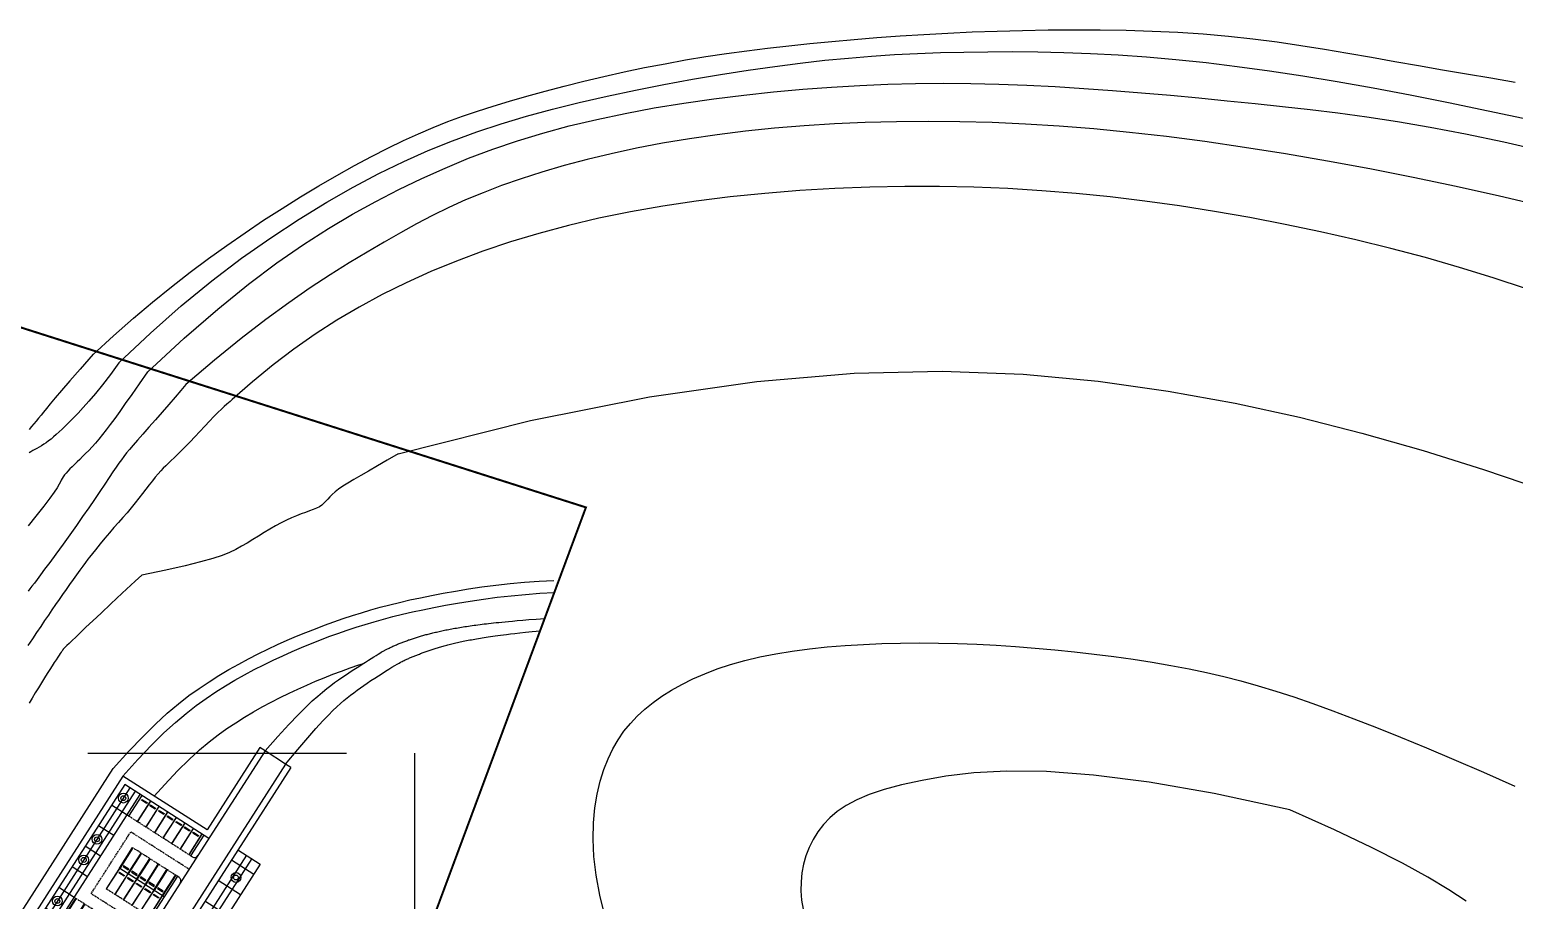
# Model space of a CAD drawing. Header units: millimetres. Extents: x -244126 to 368105, y -173968 to 259060.
# Drawn here: x -170204 to -169419, y 88220 to 88681 of the extents above; entities that cross this region are included whole.
import ezdxf
from ezdxf.xclip import XClip

# ---------------------------------------------------------------- set-up
doc = ezdxf.new("R2010")
doc.units = ezdxf.units.MM
doc.header["$MEASUREMENT"] = 0
doc.header["$XCLIPFRAME"] = 0
doc.linetypes.add('DASHED2', pattern=[0.375, 0.25, -0.125])
doc.linetypes.add('HIDDEN', pattern=[9.525, 6.35, -3.175])
for name, color, linetype in [('CPP-LINE1', 1, 'Continuous'), ('POCH Draft 01', 241, 'Continuous'), ('Top Slope', 11, 'Continuous'), ('WALL', 2, 'Continuous')]:
    doc.layers.add(name, color=color, linetype=linetype)

# ---------------------------------------------------------------- blocks, each defined once
blk = doc.blocks.new('A$Cd4a0c64f')
at = {"layer": 'POCH Draft 01', "color": 8}
for points in [[(373.68, 821.01), (378.7, 825.58), (383.56, 829.85), (388.28, 833.85), (392.9, 837.6), (397.45, 841.15), (401.95, 844.52), (406.44, 847.74), (410.94, 850.86), (415.47, 853.89), (420.03, 856.82), (424.56, 859.64), (429.05, 862.34), (433.46, 864.9), (437.77, 867.3), (441.95, 869.54), (445.96, 871.59), (449.78, 873.45), (453.47, 875.14), (457.08, 876.68), (460.65, 878.1), (464.26, 879.44), (467.95, 880.7), (471.77, 881.93), (475.8, 883.15), (480.06, 884.37), (484.53, 885.6), (489.19, 886.82), (493.99, 888.01), (498.9, 889.17), (503.89, 890.29), (508.92, 891.34), (513.95, 892.32), (518.96, 893.23), (523.97, 894.05), (528.98, 894.81), (534.02, 895.5), (539.1, 896.14), (544.26, 896.73), (549.49, 897.27), (554.83, 897.78), (560.29, 898.26), (565.87, 898.7), (571.57, 899.11), (577.37, 899.48), (583.28, 899.81), (589.3, 900.09), (595.41, 900.31), (601.61, 900.49), (607.89, 900.6), (614.24, 900.65), (620.62, 900.63), (627.01, 900.52), (633.38, 900.32), (639.7, 900.01), (645.95, 899.6), (652.1, 899.07), (658.12, 898.41), (664.05, 897.65), (669.89, 896.8), (675.67, 895.87), (681.42, 894.9), (687.17, 893.89), (692.92, 892.86), (698.72, 891.84), (704.57, 890.83), (710.47, 889.83), (716.42, 888.81), (722.4, 887.77)], [(380.03, 818.94), (387.72, 826.23), (395.31, 832.91), (402.77, 839.02), (410.09, 844.58), (417.24, 849.63), (424.2, 854.2), (430.96, 858.33), (437.49, 862.03), (443.78, 865.36), (449.89, 868.33), (455.88, 871), (461.81, 873.41), (467.76, 875.58), (473.78, 877.57), (479.94, 879.4), (486.31, 881.13), (492.92, 882.78), (499.73, 884.34), (506.67, 885.83), (513.67, 887.21), (520.66, 888.5), (527.56, 889.67), (534.31, 890.73), (540.84, 891.66), (547.08, 892.46), (553.09, 893.14), (558.92, 893.71), (564.61, 894.17), (570.23, 894.53), (575.84, 894.82), (581.48, 895.03), (587.22, 895.17), (593.1, 895.26), (599.14, 895.28), (605.34, 895.22), (611.73, 895.08), (618.3, 894.83), (625.06, 894.46), (632.03, 893.98), (639.22, 893.35), (646.62, 892.57), (654.26, 891.64), (662.16, 890.56), (670.33, 889.32), (678.79, 887.93), (687.56, 886.38), (696.64, 884.67), (706.06, 882.8), (715.83, 880.77), (725.9, 878.59)], [(387.01, 816.67), (396.03, 824.94), (404.26, 832.07), (411.81, 838.19), (418.77, 843.45), (425.26, 847.97), (431.39, 851.9), (437.26, 855.36), (442.98, 858.5), (448.64, 861.42), (454.3, 864.16), (460, 866.72), (465.78, 869.11), (471.67, 871.33), (477.72, 873.39), (483.97, 875.29), (490.45, 877.04), (497.2, 878.65), (504.17, 880.12), (511.31, 881.45), (518.57, 882.64), (525.9, 883.7), (533.23, 884.62), (540.52, 885.4), (547.72, 886.06), (554.79, 886.59), (561.73, 886.99), (568.59, 887.28), (575.39, 887.44), (582.17, 887.5), (588.95, 887.44), (595.76, 887.29), (602.64, 887.03), (609.61, 886.68), (616.64, 886.24), (623.71, 885.74), (630.8, 885.17), (637.86, 884.56), (644.87, 883.91), (651.82, 883.23), (658.65, 882.55), (665.38, 881.85), (672.11, 881.11), (678.96, 880.28), (686.07, 879.31), (693.57, 878.15), (701.58, 876.77), (710.23, 875.11), (719.65, 873.12), (729.93, 870.78)], [(729.03, 857.38), (718.55, 859.85), (707.98, 862.2), (697.38, 864.43), (686.82, 866.51), (676.37, 868.43), (666.09, 870.2), (656.04, 871.79), (646.3, 873.2), (636.9, 874.42), (627.84, 875.45), (619.08, 876.31), (610.58, 876.99), (602.3, 877.51), (594.2, 877.87), (586.26, 878.09), (578.43, 878.16), (570.69, 878.09), (563.04, 877.89), (555.5, 877.55), (548.08, 877.08), (540.79, 876.48), (533.66, 875.75), (526.69, 874.89), (519.9, 873.91), (513.31, 872.79), (506.92, 871.57), (500.76, 870.24), (494.84, 868.81), (489.17, 867.3), (483.76, 865.73), (478.64, 864.09), (473.82, 862.4), (469.3, 860.66), (465.02, 858.88), (460.92, 857.02), (456.94, 855.07), (453, 853.01), (449.06, 850.84), (445.03, 848.53), (440.86, 846.06), (436.48, 843.42), (431.85, 840.52), (426.92, 837.3), (421.66, 833.68), (416.02, 829.58), (409.96, 824.92), (403.43, 819.62), (396.4, 813.61)], [(725.19, 837.08), (716.99, 839.79), (708.78, 842.33), (700.43, 844.73), (691.95, 846.99), (683.37, 849.11), (674.72, 851.08), (666.04, 852.9), (657.35, 854.57), (648.69, 856.08), (640.09, 857.43), (631.58, 858.61), (623.14, 859.63), (614.75, 860.48), (606.38, 861.16), (598.02, 861.68), (589.64, 862.02), (581.22, 862.2), (572.74, 862.2), (564.18, 862.03), (555.58, 861.69), (546.98, 861.18), (538.42, 860.49), (529.94, 859.63), (521.59, 858.58), (513.41, 857.36), (505.44, 855.96), (497.72, 854.38), (490.25, 852.62), (483.02, 850.69), (476.03, 848.59), (469.29, 846.32), (462.77, 843.89), (456.49, 841.31), (450.43, 838.57), (444.58, 835.68), (438.94, 832.62), (433.46, 829.38), (428.13, 825.94), (422.92, 822.3), (417.81, 818.42), (412.76, 814.3), (407.76, 809.92)], [(499.26, 683.04), (497.93, 688.32), (497.03, 693.23), (496.5, 697.81), (496.29, 702.08), (496.38, 706.05), (496.73, 709.73), (497.3, 713.13), (498.06, 716.26), (498.97, 719.15), (500, 721.79), (501.16, 724.22), (502.45, 726.46), (503.87, 728.53), (505.43, 730.45), (507.14, 732.24), (509, 733.94), (511.01, 735.56), (513.19, 737.12), (515.54, 738.62), (518.06, 740.05), (520.76, 741.4), (523.66, 742.67), (526.74, 743.85), (530.02, 744.94), (533.51, 745.92), (537.21, 746.78), (541.1, 747.55), (545.15, 748.2), (549.35, 748.76), (553.67, 749.22), (558.09, 749.59), (562.59, 749.86), (567.14, 750.06), (571.72, 750.17), (576.34, 750.21), (580.98, 750.17), (585.66, 750.06), (590.37, 749.88), (595.12, 749.64), (599.89, 749.33), (604.7, 748.96), (609.53, 748.53), (614.38, 748.04), (619.22, 747.49), (624.02, 746.89), (628.76, 746.22), (633.43, 745.5), (638, 744.71), (642.44, 743.86), (646.75, 742.96), (650.98, 741.97), (655.17, 740.89), (659.39, 739.71), (663.69, 738.4), (668.13, 736.95), (672.77, 735.35), (677.67, 733.59), (682.87, 731.63), (688.41, 729.47), (694.33, 727.1), (700.66, 724.49), (707.42, 721.62), (714.65, 718.48), (722.38, 715.05)], [(710.44, 686.84), (706.16, 689.63), (701.01, 692.73), (694.76, 696.17), (687.2, 700.03), (678.08, 704.37), (667.18, 709.23), (648.62, 713.26), (632.66, 716.06), (619.05, 717.8), (607.51, 718.65), (597.79, 718.77), (589.63, 718.34), (582.77, 717.52), (576.96, 716.49), (571.96, 715.39), (567.68, 714.23), (564.03, 713), (560.94, 711.71), (558.35, 710.33), (556.17, 708.87), (554.33, 707.31), (552.77, 705.65), (551.41, 703.88), (550.24, 702.01), (549.27, 700.05), (548.49, 698.02), (547.91, 695.92), (547.51, 693.77), (547.29, 691.58), (547.27, 689.37), (547.43, 687.13), (547.81, 684.91)]]:
    blk.add_lwpolyline(points, dxfattribs=at)
blk = doc.blocks.new('A$Ca5c254c5')
at = {"layer": 'WALL', "color": 8}
for points in [[(0, 6), (0.1, 6), (0.1, 0), (0, 0)], [(0.55, 4.95), (2.05, 4.95), (2.05, 5.2), (0.55, 5.2)], [(2.5, 6), (2.6, 6), (2.6, 0), (2.5, 0)]]:
    blk.add_lwpolyline(points, close=True, dxfattribs=at)
blk = doc.blocks.new('A$C0fe7df84')
at = {"layer": 'WALL', "color": 1}
for p, q in [((9.71, 15.96), (0, 0.81)), ((1.02, 1.94), (9.11, 14.57)), ((1.26, 0), (10.97, 15.16)), ((9.71, 15.96), (9.11, 14.57)), ((9.11, 14.57), (9.96, 14.03)), ((9.71, 15.96), (10.97, 15.16)), ((10.97, 15.16), (9.96, 14.03)), ((9.96, 14.03), (1.86, 1.4)), ((0, 0.81), (1.02, 1.94)), ((1.26, 0), (0, 0.81)), ((1.86, 1.4), (1.02, 1.94)), ((1.26, 0), (1.86, 1.4))]:
    blk.add_line(p, q, dxfattribs=at)
blk = doc.blocks.new('A$C015d2ecd')
at = {"layer": 'WALL', "color": 8}
for p, q in [((57.51, 111.5), (41.51, 111.5)), ((41.51, 103.5), (41.51, 111.5)), ((57.51, 103.5), (57.51, 111.5)), ((57.51, 103.5), (41.51, 103.5)), ((48.01, 105.5), (48.01, 81.5)), ((51.01, 105.5), (48.01, 105.5)), ((51.01, 81.5), (51.01, 105.5)), ((51.51, 81.5), (47.51, 81.5)), ((48.01, 81.5), (48.01, 57.5)), ((51.01, 57.5), (51.01, 81.5)), ((24.01, 54), (24, 29.5)), ((45.51, 54), (24.01, 54)), ((31.51, 51), (25.51, 51)), ((28.51, 52.5), (28.51, 48)), ((41.51, 52.5), (41.51, 48.5)), ((144, 54), (53.51, 54)), ((57.51, 48.5), (57.51, 52.5)), ((66, 51), (61.5, 51)), ((63.75, 43.5), (63.75, 52.5)), ((102, 51), (66, 51)), ((72, 43.5), (72, 52.5)), ((78, 43.5), (78, 52.5)), ((84, 43.5), (84, 52.5)), ((90, 43.5), (90, 52.5)), ((96, 43.5), (96, 52.5)), ((106.5, 51), (102, 51)), ((104.25, 43.5), (104.25, 52.5)), ((142.5, 51), (106.5, 51)), ((112.5, 48), (112.5, 52.5)), ((118.5, 48), (118.5, 52.5)), ((124.5, 48), (124.5, 52.5)), ((130.5, 48), (130.5, 52.5)), ((136.5, 48), (136.5, 52.5)), ((144, 29.5), (144, 54)), ((31.51, 49.5), (25.51, 49.5)), ((45.51, 50.5), (37.51, 50.5)), ((61.51, 50.5), (53.51, 50.5)), ((66, 48), (61.5, 48)), ((102, 48), (66, 48)), ((106.5, 48), (102, 48)), ((142.5, 49.5), (106.5, 49.5)), ((66, 45), (61.5, 45)), ((102, 45), (66, 45)), ((106.5, 45), (102, 45)), ((66, 41), (61.5, 41)), ((63.75, 29.5), (63.75, 43.5)), ((102, 41), (106.5, 41)), ((104.25, 29.5), (104.25, 43.5)), ((124.5, 29.5), (124.5, 42.45)), ((66, 37), (61.5, 37)), ((102, 37), (106.5, 37)), ((37.51, 35.5), (37.51, 28)), ((66, 33), (61.5, 33)), ((102, 33), (106.5, 33)), ((24, 29.5), (0, 29.5)), ((0, 29.5), (0, 28)), ((168, 29.5), (144, 29.5)), ((168, 28), (168, 29.5)), ((0, 28), (0, 22)), ((45.5, 28), (31.5, 28)), ((53.5, 28), (61.5, 28)), ((119.5, 28), (111.5, 28)), ((137.5, 28), (129.5, 28)), ((168, 22), (168, 28)), ((0, 22), (0, 20.5)), ((168, 20.5), (168, 22)), ((70.44, 20.5), (0, 20.5)), ((24.01, 20.5), (24.01, 14)), ((27, 14), (27, 20.5)), ((33, 14), (33, 20.5)), ((39, 14), (39, 20.5)), ((45, 14), (45, 20.5)), ((51, 14), (51, 20.5)), ((57, 14), (57, 20.5)), ((63, 14), (63, 20.5)), ((66, 14), (66, 20.5)), ((168, 20.5), (97.57, 20.5)), ((102, 14), (102, 20.5)), ((105, 14), (105, 20.5)), ((111, 14), (111, 20.5)), ((117, 14), (117, 20.5)), ((123, 14), (123, 20.5)), ((129, 14), (129, 20.5)), ((135, 14), (135, 20.5)), ((141, 14), (141, 20.5)), ((144, 20.5), (144, 14)), ((24.01, 18), (66, 18)), ((24.01, 16.5), (66, 16.5)), ((144, 18), (102, 18)), ((144, 16.5), (102, 16.5)), ((66, 14), (24.01, 14)), ((69, 14), (66, 14)), ((66, 0), (66, 14)), ((69, 11), (66, 11)), ((67.5, 0), (67.5, 14)), ((76.5, 14), (69, 14)), ((69, 0), (69, 14)), ((76.5, 0), (76.5, 14.44)), ((91.5, 0), (91.5, 14.44)), ((102, 14), (91.5, 14)), ((99, 0), (99, 14)), ((99, 11), (102, 11)), ((100.5, 0), (100.5, 14)), ((144, 14), (102, 14)), ((102, 0), (102, 14)), ((69, 8), (66, 8)), ((99, 8), (102, 8)), ((69, 5), (66, 5)), ((99, 5), (102, 5)), ((69, 2), (66, 2)), ((78, 0), (66, 0)), ((90, 0), (78, 0)), ((102, 0), (90, 0)), ((99, 2), (102, 2))]:
    blk.add_line(p, q, dxfattribs=at)
at = {"layer": 'WALL', "color": 1}
for p, q in [((25.51, 52.5), (25.5, 28)), ((37.51, 52.5), (25.51, 52.5)), ((31.51, 52.5), (31.51, 48)), ((37.51, 52.5), (37.51, 48.5)), ((45.51, 52.5), (37.51, 52.5)), ((61.51, 52.5), (53.51, 52.5)), ((66, 52.5), (61.5, 52.5)), ((61.51, 52.5), (61.51, 34.5)), ((66, 29.5), (66, 52.5)), ((102, 52.5), (66, 52.5)), ((102, 29.5), (102, 52.5)), ((106.5, 52.5), (102, 52.5)), ((142.5, 52.5), (106.5, 52.5)), ((106.5, 29.5), (106.5, 52.5)), ((142.5, 28), (142.5, 52.5)), ((25.51, 48), (31.51, 48)), ((37.51, 48.5), (37.51, 35.5)), ((45.51, 48.5), (37.51, 48.5)), ((61.51, 48.5), (53.51, 48.5)), ((106.5, 48), (142.5, 48)), ((66, 43.5), (61.5, 43.5)), ((102, 43.5), (66, 43.5)), ((106.5, 43.5), (102, 43.5)), ((37.51, 35.5), (61.5, 35.5)), ((61.5, 34.5), (61.51, 34.5)), ((61.5, 28), (61.5, 34.5)), ((61.51, 34.5), (61.51, 34.5)), ((31.5, 29.5), (25.5, 29.5)), ((31.5, 29.5), (31.5, 28)), ((45.5, 28), (45.5, 29.5)), ((53.51, 29.5), (45.5, 29.5)), ((68.58, 29.5), (61.5, 29.5)), ((112.5, 29.5), (99.43, 29.5)), ((112.5, 29), (112.5, 29.5)), ((130.5, 29.5), (118.5, 29.5)), ((118.5, 29), (118.5, 29.5)), ((130.5, 29), (130.5, 29.5)), ((142.5, 29.5), (136.5, 29.5)), ((136.5, 29), (136.5, 29.5)), ((31.5, 28), (0, 28)), ((53.51, 28), (45.5, 28)), ((67.27, 28), (61.5, 28)), ((85.09, 28), (82.92, 28)), ((84, 29.08), (84, 26.92)), ((111.5, 28), (100.74, 28)), ((129.5, 28), (119.5, 28)), ((168, 28), (137.5, 28)), ((69.58, 22), (0, 22)), ((168.01, 22), (98.43, 22)), ((168, 22), (98.43, 22)), ((69.86, 19.5), (67, 19.5)), ((67, 15), (67, 19.5)), ((101, 19.5), (98.15, 19.5)), ((101, 15), (101, 19.5)), ((73.84, 15), (67, 15)), ((101, 15), (94.16, 15)), ((78, 0), (78, 13.58)), ((90, 0), (90, 13.58))]:
    blk.add_line(p, q, dxfattribs=at)
at = {"layer": 'WALL', "color": 8, "linetype": 'DASHED2'}
for p, q in [((31.51, 48), (31.5, 29.5)), ((112.5, 29.5), (112.5, 48)), ((136.5, 29.5), (136.5, 48)), ((115.5, 45), (133.5, 45)), ((115.5, 28), (115.5, 45)), ((133.5, 28), (133.5, 45)), ((118.5, 29.5), (118.5, 42.55)), ((130.5, 29.5), (130.5, 42.55)), ((84, 0), (84, 14))]:
    blk.add_line(p, q, dxfattribs=at)
at = {"layer": 'WALL', "color": 1}
for points in [[(67, 39.5), (72.17, 39.5, -0.055733), (75, 41.83), (75, 42.5), (67, 42.5)], [(101, 39.5), (95.84, 39.5, 0.055733), (93, 41.83), (93, 42.5), (101, 42.5)], [(67.88, 31.5, -0.047829), (68.84, 34.5), (67, 34.5), (67, 31.5)], [(100.13, 31.5, 0.047829), (99.17, 34.5), (101, 34.5), (101, 31.5)]]:
    blk.add_lwpolyline(points, format="xyb", close=True, dxfattribs=at)
at = {"layer": 'WALL', "color": 8}
for points in [[(67.4, 39.9), (72, 39.9, -0.049982), (74.6, 42.04), (74.6, 42.1), (67.4, 42.1)], [(100.6, 39.9), (96, 39.9, 0.049982), (93.4, 42.04), (93.4, 42.1), (100.6, 42.1)], [(67.4, 35.9), (69.06, 35.9, -0.038553), (70.45, 38.1), (67.4, 38.1)], [(100.6, 35.9), (98.94, 35.9, 0.038553), (97.55, 38.1), (100.6, 38.1)], [(67.56, 31.9, -0.034117), (68.24, 34.1), (67.4, 34.1), (67.4, 31.9)], [(100.45, 31.9, 0.034117), (99.76, 34.1), (100.6, 34.1), (100.6, 31.9)]]:
    blk.add_lwpolyline(points, format="xyb", close=True, dxfattribs=at)
at = {"layer": 'WALL', "color": 1}
for points in [[(67, 35.5), (69.31, 35.5, -0.054532), (71.28, 38.5), (67, 38.5), (67, 35.5)], [(101, 35.5), (98.7, 35.5, 0.054532), (96.73, 38.5), (101, 38.5), (101, 35.5)]]:
    blk.add_lwpolyline(points, format="xyb", dxfattribs=at)
blk.add_lwpolyline([(53.5, 29.5), (53.5, 28)], dxfattribs=at)
for centre, radius in [((28.51, 51), 1.2), ((28.51, 51), 0.6), ((41.51, 50.5), 0.75), ((57.51, 50.5), 0.75), ((109.5, 51), 1.2), ((109.5, 51), 0.6), ((121.5, 51), 1.2), ((121.5, 51), 0.6), ((127.5, 51), 1.2), ((127.5, 51), 0.6), ((139.5, 51), 1.2), ((139.5, 51), 0.6), ((41.51, 50.5), 0.35), ((57.51, 50.5), 0.35), ((63.75, 48), 1.2), ((63.75, 48), 0.6), ((104.25, 48), 1.2), ((104.25, 48), 0.6), ((63.75, 41), 1.2), ((63.75, 41), 0.6), ((104.25, 41), 1.2), ((104.25, 41), 0.6), ((63.75, 33), 1.2), ((63.75, 33), 0.6), ((84, 28), 6), ((104.25, 33), 1.2), ((104.25, 33), 0.6), ((84, 28), 2.4), ((30, 17.25), 1.2), ((42, 17.25), 1.2), ((48, 17.25), 1.2), ((60, 17.25), 1.2), ((108, 17.25), 1.2), ((120, 17.25), 1.2), ((126, 17.25), 1.2), ((138, 17.25), 1.2), ((30, 17.25), 0.6), ((42, 17.25), 0.6), ((48, 17.25), 0.6), ((60, 17.25), 0.6), ((108, 17.25), 0.6), ((120, 17.25), 0.6), ((126, 17.25), 0.6), ((138, 17.25), 0.6), ((67.5, 11), 0.75), ((67.5, 11), 0.35), ((100.5, 11), 0.75), ((100.5, 11), 0.35), ((67.5, 8), 0.75), ((67.5, 8), 0.35), ((100.5, 8), 0.75), ((100.5, 8), 0.35), ((67.5, 5), 0.75), ((67.5, 5), 0.35), ((100.5, 5), 0.75), ((100.5, 5), 0.35), ((67.5, 2), 0.75), ((67.5, 2), 0.35), ((100.5, 2), 0.75), ((100.5, 2), 0.35)]:
    blk.add_circle(centre, radius, dxfattribs=at)
at = {"layer": 'WALL', "color": 8}
for centre in [(72, 48), (84, 48), (96, 48)]:
    blk.add_circle(centre, 3, dxfattribs=at)
at = {"layer": 'WALL', "color": 8, "linetype": 'DASHED2'}
for radius in [12, 10, 8]:
    blk.add_circle((84, 28), radius, dxfattribs=at)
at = {"layer": 'WALL', "color": 1}
for centre, radius, start, end in [((84, 28), 15.5, 0.9841, 179.0159), ((84, 28), 14, 10.1642, 169.8358), ((67.27, 31), 3, 270, 349.8358), ((100.74, 31), 3, 190.1642, 270), ((111.5, 29), 1, 270, 0), ((119.5, 29), 1, 180, 270), ((129.5, 29), 1, 270, 0), ((137.5, 29), 1, 180, 270), ((69.58, 19), 3, 31.9657, 90), ((98.43, 19), 3, 90, 148.0343), ((84, 28), 16.5, 211.0076, 231.9877), ((84, 28), 14, 211.9657, 238.0343), ((84, 28), 14, 301.9657, 328.0343), ((84, 28), 16.5, 308.0123, 328.9924), ((75, 13.58), 3, 0, 58.0343), ((93, 13.58), 3, 121.9657, 180)]:
    blk.add_arc(centre, radius, start, end, dxfattribs=at)
at = {"layer": 'WALL', "color": 8, "linetype": 'DASHED2'}
for start, end in [(169.8358, 211.9657), (328.0343, 10.1642), (238.0343, 301.9657)]:
    blk.add_arc((84, 28), 14, start, end, dxfattribs=at)
at = {"layer": 'WALL', "color": 8}
for start, end in [(179.0159, 202.7856), (337.2144, 0.9841), (202.7856, 247.2144), (292.7856, 337.2144), (247.2144, 292.7856)]:
    blk.add_arc((84, 28), 15.5, start, end, dxfattribs=at)
at = {"layer": 'WALL', "rotation": 302.6535793356218}
blk.add_blockref('A$C0fe7df84', (74.32, 52.06), dxfattribs=at)
at = {"layer": 'WALL', "color": 8, "rotation": 90.00000000290049}
for p in [(112.5, 44.95), (31.51, 44.7), (31.51, 42.2), (112.5, 42.45), (31.51, 39.7), (112.5, 39.95), (112.5, 37.45), (130.5, 39.95), (130.5, 37.45), (31.51, 37.2), (31.51, 34.7), (112.5, 34.95), (130.5, 34.95), (31.51, 32.2), (112.5, 32.45), (130.5, 32.45), (31.51, 29.7), (112.5, 29.95), (130.5, 29.95)]:
    blk.add_blockref('A$Ca5c254c5', p, dxfattribs=at)
at = {"layer": 'WALL', "color": 8, "xscale": -1, "rotation": 270.0000000040964}
for p in [(136.5, 44.95), (136.5, 42.45), (118.5, 39.95), (118.5, 37.45), (136.5, 39.95), (136.5, 37.45), (118.5, 34.95), (136.5, 34.95), (118.5, 32.45), (136.5, 32.45), (118.51, 29.95), (136.51, 29.95)]:
    blk.add_blockref('A$Ca5c254c5', p, dxfattribs=at)
blk = doc.blocks.new('G$CE2FEF259')
at = {"layer": 'CPP-LINE1', "color": 8, "linetype": 'HIDDEN', "ltscale": 10, "elevation": -2.5}
blk.add_lwpolyline([(277.1, 1133.74), (452.48, 1133.74), (452.48, 990.24), (277.1, 990.24)], close=True, dxfattribs=at)
at = {"layer": 'Defpoints', "color": 8, "const_width": 0.5}
blk.add_lwpolyline([(1154.54, 875.62), (818.71, 955.83), (445.47, 1061.91), (494.54, 1194.03), (338.84, 1243.63), (242.09, 993.11), (409.81, 935.64), (433.6, 1004.93), (859.98, 893.97), (1207.09, 811.27)], dxfattribs=at)
at = {"layer": 'Top Slope', "color": 8, "ltscale": 0.1}
for points, elevation in [([(373.68, 1231.59), (370.49, 1227.98), (367.94, 1225.06), (365.92, 1222.72), (364.36, 1220.87), (363.17, 1219.43), (362.25, 1218.3), (361.53, 1217.39), (360.91, 1216.62), (360.32, 1215.89), (359.74, 1215.19), (359.17, 1214.52), (358.58, 1213.84), (357.99, 1213.17)], -5), ([(380.03, 1229.52), (377.91, 1226.61), (375.98, 1224.1), (374.24, 1221.94), (372.67, 1220.09), (371.26, 1218.51), (369.99, 1217.16), (368.85, 1216), (367.83, 1214.98), (366.91, 1214.07), (366.08, 1213.26), (365.32, 1212.54), (364.63, 1211.9), (363.98, 1211.32), (363.37, 1210.8), (362.78, 1210.34), (362.2, 1209.91), (361.61, 1209.52), (361.03, 1209.16), (360.46, 1208.83), (359.9, 1208.51), (359.36, 1208.22), (358.86, 1207.95), (358.39, 1207.68), (357.97, 1207.44)], -4), ([(387.01, 1227.25), (384.95, 1224.32), (383.15, 1221.76), (381.58, 1219.53), (380.2, 1217.58), (378.99, 1215.88), (377.9, 1214.39), (376.91, 1213.07), (375.99, 1211.89), (375.1, 1210.8), (374.24, 1209.8), (373.41, 1208.87), (372.61, 1208.02), (371.85, 1207.23), (371.12, 1206.5), (370.42, 1205.82), (369.76, 1205.18), (369.13, 1204.57), (368.54, 1204), (368, 1203.46), (367.5, 1202.95), (367.06, 1202.46), (366.67, 1202), (366.34, 1201.57), (366.08, 1201.16), (365.88, 1200.75), (365.67, 1200.29), (365.36, 1199.69), (364.88, 1198.87), (364.16, 1197.76), (363.09, 1196.28), (361.62, 1194.35), (359.65, 1191.89), (357.73, 1189.53)], -3), ([(396.4, 1224.19), (395.19, 1222.71), (393.78, 1221.04), (392.23, 1219.24), (390.59, 1217.37), (388.95, 1215.5), (387.35, 1213.69), (385.87, 1212.02), (384.57, 1210.54), (383.49, 1209.31), (382.61, 1208.27), (381.87, 1207.38), (381.22, 1206.55), (380.62, 1205.74), (380, 1204.87), (379.33, 1203.89), (378.55, 1202.72), (377.61, 1201.33), (376.54, 1199.72), (375.34, 1197.92), (374.02, 1195.98), (372.61, 1193.92), (371.12, 1191.76), (369.57, 1189.55), (367.97, 1187.31), (366.32, 1185.03), (364.53, 1182.56), (363.04, 1180.52), (361.8, 1178.84), (360.79, 1177.48), (359.95, 1176.38), (359.27, 1175.48), (358.69, 1174.73), (358.19, 1174.07), (357.73, 1173.46)], -2), ([(407.76, 1220.49), (407.69, 1220.39), (407.53, 1220.24), (407.28, 1220.02), (406.91, 1219.72), (406.44, 1219.32), (405.85, 1218.79), (405.13, 1218.13), (404.28, 1217.3), (403.3, 1216.3), (402.21, 1215.17), (401.05, 1213.94), (399.85, 1212.66), (398.63, 1211.38), (397.45, 1210.12), (396.32, 1208.95), (395.28, 1207.89), (394.36, 1206.97), (393.55, 1206.19), (392.81, 1205.5), (392.14, 1204.87), (391.5, 1204.26), (390.88, 1203.65), (390.27, 1203.01), (389.63, 1202.29), (388.94, 1201.47), (388.22, 1200.57), (387.45, 1199.58), (386.64, 1198.53), (385.79, 1197.42), (384.9, 1196.28), (383.97, 1195.11), (383, 1193.92), (382, 1192.73), (380.96, 1191.53), (379.89, 1190.31), (378.8, 1189.06), (377.68, 1187.78), (376.55, 1186.45), (375.4, 1185.07), (374.23, 1183.63), (372.82, 1181.85), (372.39, 1181.29), (371.83, 1180.55), (371.18, 1179.65), (370.44, 1178.63), (369.64, 1177.51), (368.8, 1176.33), (367.93, 1175.11), (367.05, 1173.87), (366.19, 1172.64), (365.33, 1171.42), (364.47, 1170.18), (363.6, 1168.92), (362.71, 1167.62), (361.79, 1166.27), (360.83, 1164.85), (359.83, 1163.36), (358.78, 1161.78), (357.7, 1160.14)], -1)]:
    blk.add_lwpolyline(points, dxfattribs=dict(at, elevation=elevation))
for points in [[(329.65, 1053.55), (378.61, 1129.95), (382.45, 1134.22), (385.84, 1137.78), (388.96, 1140.86), (391.87, 1143.52), (394.59, 1145.83), (397.18, 1147.85), (399.68, 1149.64), (402.12, 1151.27), (404.54, 1152.79), (406.96, 1154.23), (409.38, 1155.6), (411.78, 1156.89), (414.18, 1158.12), (416.56, 1159.28), (418.92, 1160.38), (421.27, 1161.43), (423.59, 1162.43), (425.89, 1163.37), (428.18, 1164.28), (430.46, 1165.14), (432.73, 1165.96), (435, 1166.74), (437.26, 1167.48), (439.52, 1168.19), (441.79, 1168.87), (444.09, 1169.52), (446.44, 1170.14), (448.85, 1170.74), (451.34, 1171.32), (453.94, 1171.88), (456.66, 1172.43), (459.53, 1172.97), (462.56, 1173.51), (465.73, 1174.02), (469.03, 1174.51), (472.44, 1174.96), (475.93, 1175.36), (479.48, 1175.69), (483.07, 1175.95), (486.63, 1176.12)], [(388.68, 1123.2), (391.26, 1126.07), (394.4, 1129.37), (397.23, 1132.16), (399.8, 1134.52), (402.16, 1136.51), (404.37, 1138.24), (406.51, 1139.77), (408.65, 1141.19), (410.81, 1142.56), (412.99, 1143.86), (415.17, 1145.09), (417.36, 1146.27), (419.54, 1147.38), (421.73, 1148.45), (423.91, 1149.47), (426.08, 1150.44), (428.24, 1151.36), (430.38, 1152.25), (432.5, 1153.08), (434.62, 1153.88), (436.72, 1154.64), (438.82, 1155.37), (439.99, 1155.75)]]:
    blk.add_lwpolyline(points, dxfattribs=at)
at = {"layer": 'WALL', "color": 8}
for points in [[(448.53, 1207.21), (480.94, 1215.31), (510.13, 1221.13), (536.47, 1224.93), (560.29, 1226.96), (581.94, 1227.48), (601.77, 1226.75), (620.13, 1225.02), (637.36, 1222.55), (653.77, 1219.57), (669.55, 1216.13), (684.86, 1212.26), (699.83, 1208), (714.62, 1203.36), (729.38, 1198.38)], [(448.53, 1207.21), (445.83, 1205.61), (443.4, 1204.2), (441.23, 1202.95), (439.31, 1201.85), (437.63, 1200.88), (436.17, 1200.01), (434.93, 1199.22), (433.89, 1198.5), (433.04, 1197.82), (432.33, 1197.18), (431.74, 1196.59), (431.23, 1196.03), (430.76, 1195.52), (430.28, 1195.04), (429.77, 1194.61), (429.17, 1194.21), (428.48, 1193.84), (427.67, 1193.5), (426.77, 1193.16), (425.78, 1192.8), (424.71, 1192.42), (423.56, 1191.99), (422.36, 1191.49), (421.09, 1190.92), (419.78, 1190.25), (418.43, 1189.51), (417.05, 1188.7), (415.66, 1187.86), (414.25, 1187), (412.84, 1186.14), (411.44, 1185.29), (410.06, 1184.48), (408.68, 1183.73), (407.16, 1183), (405.32, 1182.26), (403.01, 1181.48), (400.05, 1180.64), (396.28, 1179.7), (391.53, 1178.63), (385.62, 1177.4), (384, 1175.95), (380.78, 1172.95), (378, 1170.35), (375.62, 1168.11), (373.6, 1166.21), (371.92, 1164.61), (370.53, 1163.29), (369.41, 1162.21), (368.51, 1161.35), (367.8, 1160.66), (367.26, 1160.14), (366.87, 1159.75), (366.6, 1159.48), (366.42, 1159.3), (366.32, 1159.19), (366.27, 1159.13), (366.25, 1159.1), (366.23, 1159.07), (366.2, 1159.03), (366.16, 1158.96), (366.09, 1158.86), (365.99, 1158.7), (365.84, 1158.48), (365.64, 1158.18), (365.37, 1157.78), (365.04, 1157.27), (364.64, 1156.66), (364.17, 1155.95), (363.65, 1155.14), (363.07, 1154.24), (362.44, 1153.25), (361.76, 1152.18), (361.04, 1151.02), (360.28, 1149.8), (359.5, 1148.53), (358.72, 1147.25), (357.96, 1145.99)], [(381, 1128.12), (384.65, 1132.18), (387.98, 1135.68), (391.03, 1138.69), (393.85, 1141.27), (396.48, 1143.5), (398.98, 1145.45), (401.39, 1147.17), (403.75, 1148.75), (406.11, 1150.23), (408.47, 1151.64), (410.83, 1152.97), (413.18, 1154.24), (415.52, 1155.44), (417.85, 1156.57), (420.17, 1157.65), (422.47, 1158.68), (424.75, 1159.66), (427.01, 1160.59), (429.26, 1161.48), (431.5, 1162.33), (433.73, 1163.13), (435.95, 1163.9), (438.18, 1164.63), (440.4, 1165.32), (442.63, 1165.99), (444.88, 1166.62), (447.18, 1167.23), (449.55, 1167.82), (452, 1168.39), (454.56, 1168.94), (457.24, 1169.49), (460.07, 1170.02), (463.06, 1170.55), (466.19, 1171.06), (469.45, 1171.54), (472.8, 1171.98), (476.24, 1172.37), (479.73, 1172.7), (483.25, 1172.96), (486.78, 1173.13)], [(415.84, 1134.3), (419.02, 1137.85), (421.71, 1140.77), (423.97, 1143.14), (425.85, 1145.04), (427.43, 1146.56), (428.77, 1147.76), (429.94, 1148.74), (430.99, 1149.58), (431.98, 1150.34), (432.92, 1151.04), (433.83, 1151.69), (434.71, 1152.31), (435.56, 1152.89), (436.4, 1153.44), (437.22, 1153.98), (438.04, 1154.51), (438.86, 1155.03), (439.67, 1155.54), (440.45, 1156.04), (441.2, 1156.52), (441.9, 1156.96), (442.55, 1157.37), (443.12, 1157.72), (443.62, 1158.03), (444.02, 1158.28), (444.34, 1158.48), (444.6, 1158.64), (444.81, 1158.76), (444.97, 1158.85), (445.12, 1158.93), (445.25, 1159), (445.39, 1159.07), (445.55, 1159.15), (445.72, 1159.24), (445.91, 1159.33), (446.11, 1159.43), (446.32, 1159.53), (446.54, 1159.63), (446.76, 1159.74), (446.98, 1159.84), (447.2, 1159.95), (447.42, 1160.05), (447.65, 1160.15), (447.87, 1160.25), (448.09, 1160.34), (448.32, 1160.44), (448.54, 1160.53), (448.77, 1160.63), (448.99, 1160.72), (449.22, 1160.81), (449.44, 1160.9), (449.67, 1160.99), (449.9, 1161.07), (450.12, 1161.16), (450.35, 1161.24), (450.58, 1161.33), (450.82, 1161.41), (451.05, 1161.5), (451.29, 1161.58), (451.52, 1161.66), (451.76, 1161.74), (452, 1161.82), (452.24, 1161.9), (452.48, 1161.98), (452.73, 1162.05), (452.98, 1162.13), (453.23, 1162.21), (453.48, 1162.28), (453.73, 1162.36), (453.99, 1162.43), (454.25, 1162.51), (454.51, 1162.58), (454.77, 1162.66), (455.04, 1162.73), (455.31, 1162.81), (455.59, 1162.88), (455.86, 1162.95), (456.14, 1163.03), (456.43, 1163.1), (456.72, 1163.17), (457.01, 1163.25), (457.31, 1163.32), (457.61, 1163.39), (457.91, 1163.46), (458.23, 1163.53), (458.54, 1163.6), (458.86, 1163.68), (459.19, 1163.75), (459.52, 1163.82), (459.86, 1163.89), (460.2, 1163.96), (460.55, 1164.03), (460.91, 1164.1), (461.27, 1164.17), (461.64, 1164.23), (462.01, 1164.3), (462.39, 1164.37), (462.78, 1164.44), (463.18, 1164.51), (463.58, 1164.57), (464, 1164.64), (464.41, 1164.71), (464.84, 1164.78), (465.28, 1164.84), (465.72, 1164.91), (466.17, 1164.97), (466.63, 1165.04), (467.1, 1165.1), (467.58, 1165.17), (468.07, 1165.23), (468.57, 1165.3), (469.08, 1165.36), (469.59, 1165.43), (470.13, 1165.49), (470.68, 1165.55), (471.26, 1165.62), (471.87, 1165.69), (472.51, 1165.76), (473.2, 1165.83), (473.93, 1165.9), (474.71, 1165.98), (475.58, 1166.06), (476.57, 1166.16), (477.71, 1166.26), (479.03, 1166.37), (480.57, 1166.5), (482.36, 1166.64), (484.43, 1166.8)], [(420.89, 1131.06), (423.86, 1134.6), (426.32, 1137.48), (428.34, 1139.79), (430, 1141.63), (431.37, 1143.08), (432.5, 1144.22), (433.46, 1145.13), (434.34, 1145.91), (435.17, 1146.63), (435.99, 1147.31), (436.8, 1147.95), (437.6, 1148.57), (438.41, 1149.17), (439.23, 1149.76), (440.06, 1150.34), (440.93, 1150.93), (441.83, 1151.53), (442.74, 1152.13), (443.65, 1152.72), (444.55, 1153.29), (445.42, 1153.84), (446.23, 1154.35), (446.98, 1154.81), (447.65, 1155.21), (448.22, 1155.55), (448.7, 1155.83), (449.1, 1156.06), (449.45, 1156.24), (449.74, 1156.39), (449.99, 1156.51), (450.22, 1156.62), (450.44, 1156.72), (450.65, 1156.81), (450.87, 1156.91), (451.08, 1157), (451.3, 1157.09), (451.51, 1157.19), (451.73, 1157.28), (451.95, 1157.37), (452.17, 1157.46), (452.39, 1157.54), (452.61, 1157.63), (452.83, 1157.72), (453.05, 1157.81), (453.27, 1157.89), (453.5, 1157.98), (453.72, 1158.06), (453.95, 1158.15), (454.18, 1158.23), (454.41, 1158.32), (454.64, 1158.4), (454.87, 1158.49), (455.11, 1158.57), (455.34, 1158.65), (455.58, 1158.74), (455.82, 1158.82), (456.07, 1158.9), (456.31, 1158.99), (456.56, 1159.07), (456.81, 1159.15), (457.07, 1159.24), (457.32, 1159.32), (457.58, 1159.4), (457.85, 1159.48), (458.12, 1159.57), (458.39, 1159.65), (458.66, 1159.73), (458.94, 1159.81), (459.22, 1159.89), (459.51, 1159.98), (459.8, 1160.06), (460.1, 1160.14), (460.4, 1160.22), (460.71, 1160.3), (461.02, 1160.38), (461.34, 1160.46), (461.66, 1160.55), (461.99, 1160.63), (462.32, 1160.71), (462.66, 1160.79), (463.01, 1160.87), (463.37, 1160.95), (463.73, 1161.03), (464.09, 1161.11), (464.47, 1161.19), (464.85, 1161.26), (465.24, 1161.34), (465.64, 1161.42), (466.04, 1161.5), (466.46, 1161.58), (466.88, 1161.66), (467.31, 1161.73), (467.74, 1161.81), (468.19, 1161.89), (468.65, 1161.96), (469.11, 1162.04), (469.59, 1162.12), (470.08, 1162.19), (470.58, 1162.27), (471.11, 1162.35), (471.67, 1162.43), (472.27, 1162.51), (472.9, 1162.6), (473.57, 1162.68), (474.3, 1162.78), (475.1, 1162.88), (476.01, 1162.99), (477.07, 1163.11), (478.29, 1163.24), (479.72, 1163.4), (481.38, 1163.57), (483.3, 1163.76)]]:
    blk.add_lwpolyline(points, dxfattribs=at)
at = {"layer": 'Top Slope', "color": 8, "ltscale": 0.1}
blk.add_blockref('A$Cd4a0c64f', (0, 410.57), dxfattribs=at)
at = {"layer": 'WALL', "color": 8, "rotation": 57.34642066842176}
blk.add_blockref('A$C015d2ecd', (348.77, 977.74), dxfattribs=at)

msp = doc.modelspace()

# ---------------------------------------------------------------- block references
at = {"layer": 'WALL'}
ref = msp.add_blockref('G$CE2FEF259', (-170976.46562, 85853.65289), dxfattribs=dict(at, xscale=2.15622, yscale=2.15622, zscale=2.15622))
XClip(ref).set_block_clipping_path([(229.8917036206, 427.7812507302), (2596.1703750715, 1370.8402830809)])

doc.saveas('drawing.dxf')
